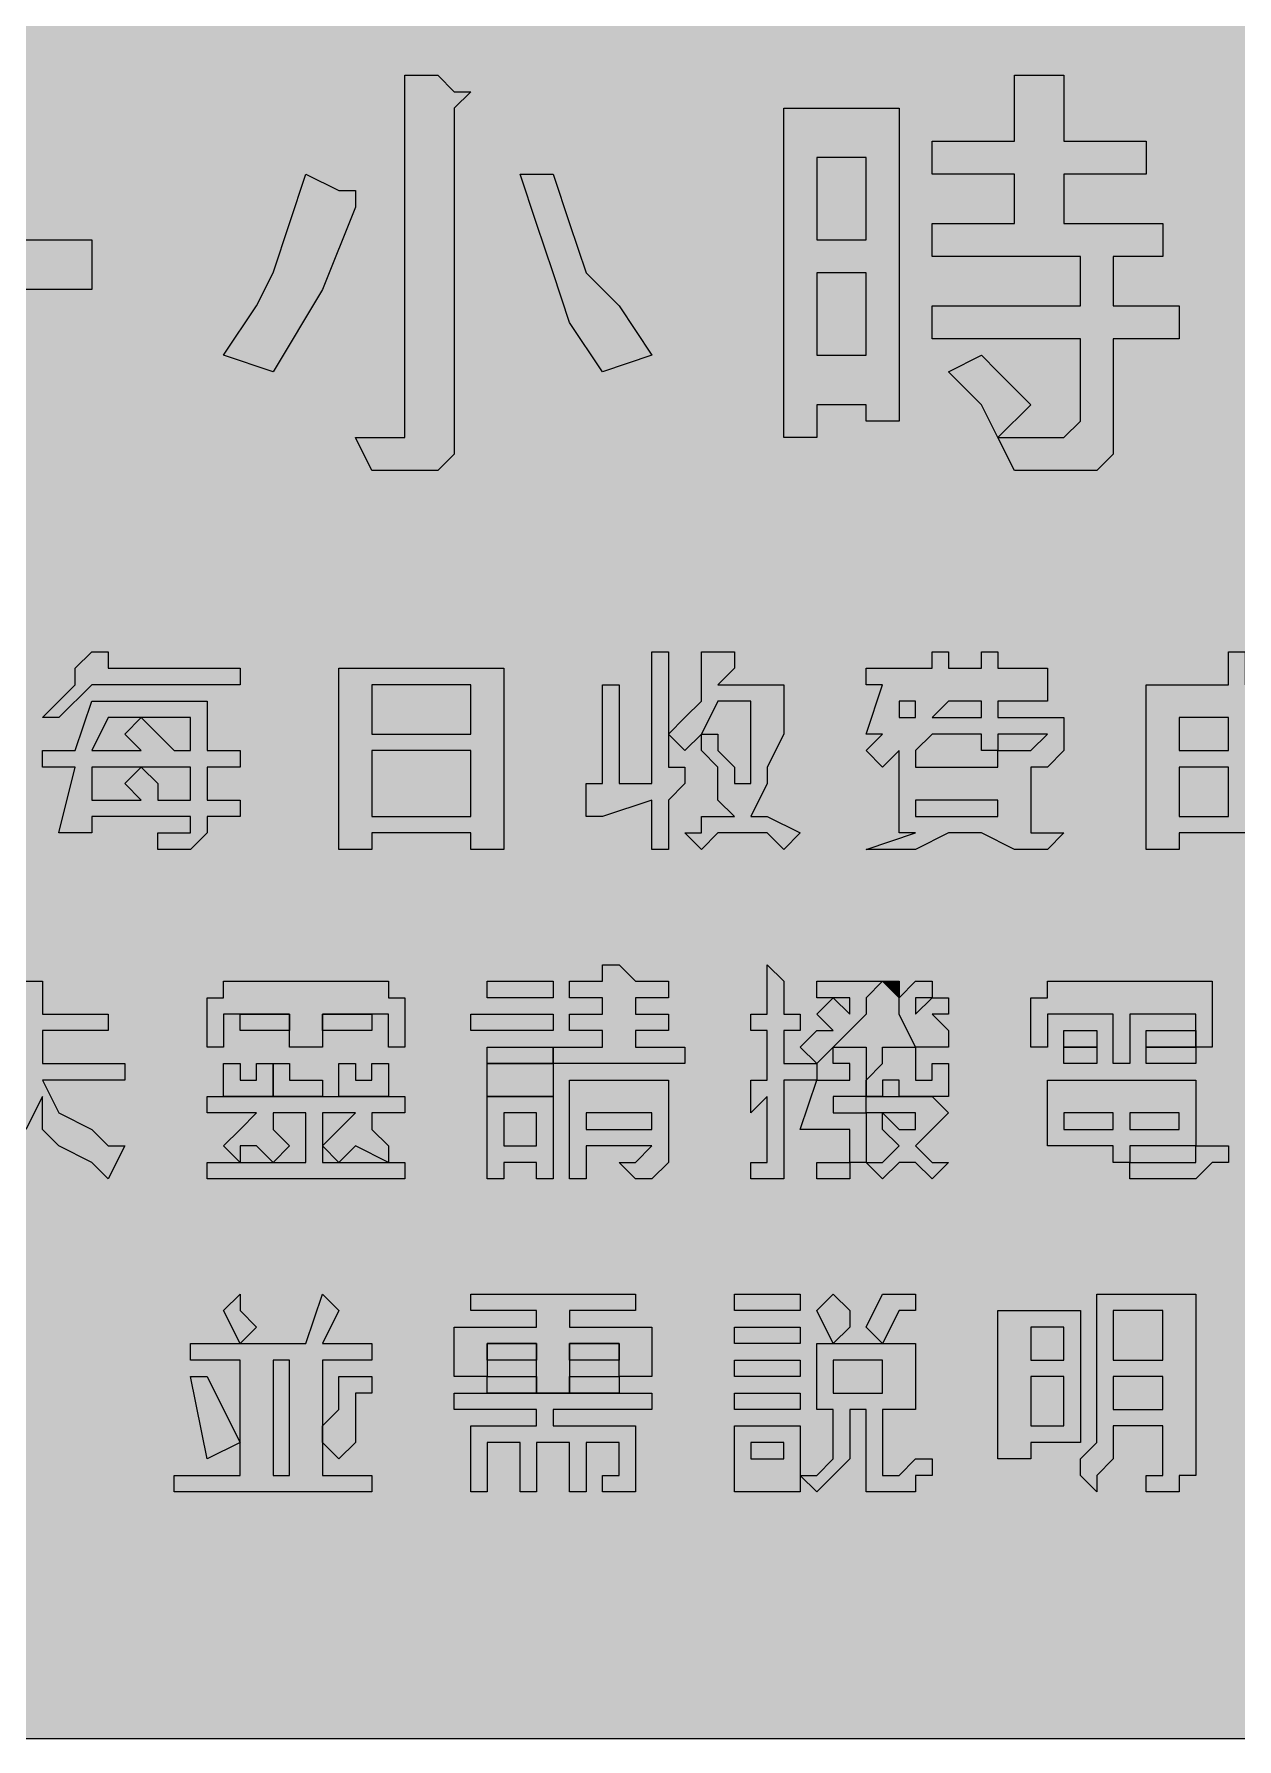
# Model space of a CAD drawing. Header units: metres. Extents: x 10 to 558, y 10 to 259.
# Drawn here: x 196.3 to 284, y 10.3 to 134.5 of the extents above; entities that cross this region are included whole.
import ezdxf

# ---------------------------------------------------------------- set-up
doc = ezdxf.new("R2010")
doc.units = ezdxf.units.M
doc.layers.add('FILL_FIREBRICK_C36B00', color=7, linetype='Continuous', true_color=0xc36b00)
doc.layers.add('FILL_WHITE_FFFFFF', color=7, linetype='Continuous', true_color=0xffffff)

msp = doc.modelspace()

# ---------------------------------------------------------------- hatches: boundary and pattern name
at = {"layer": 'FILL_FIREBRICK_C36B00', "true_color": 0xc36b00}
h = msp.add_hatch(color=7, dxfattribs=at)
h.dxf.hatch_style = 1
h.paths.add_polyline_path([(551.8, 258.67), (552.54, 258.51), (553.8, 257.97), (554.83, 257.2), (555.75, 256.32), (556.54, 255.82), (557.14, 255.23), (557.56, 254.59), (557.85, 253.92), (558.11, 252.61), (558.15, 251.52), (558.15, 17.52), (558.15, 15.12), (557.44, 14.24), (556.95, 13.47), (556.46, 12.93), (556.15, 12.77), (555.75, 12.72), (555.3, 11.93), (554.83, 11.33), (554.34, 10.91), (553.8, 10.62), (552.54, 10.36), (550.95, 10.32), (16.95, 10.32), (13.35, 10.32), (13.3, 10.72), (13.14, 11.03), (12.6, 11.52), (11.83, 12.01), (10.95, 12.72), (10.26, 13.64), (9.9, 14.67), (9.77, 15.93), (9.75, 17.52), (9.75, 251.52), (9.75, 253.92), (9.8, 254.32), (9.94, 254.63), (10.35, 255.12), (10.76, 255.61), (10.9, 255.92), (10.95, 256.32), (11.83, 256.51), (12.6, 256.92), (13.35, 257.52), (14.25, 257.71), (15.15, 258.12), (16.05, 258.53), (16.95, 258.72), (550.95, 258.72), (551.8, 258.67)])
at = {"layer": 'FILL_WHITE_FFFFFF', "true_color": 0xffffff}
h = msp.add_hatch(color=7, dxfattribs=at)
h.dxf.hatch_style = 1
h.paths.add_polyline_path([(226.95, 130.32), (228.15, 130.32), (226.95, 129.12), (226.95, 106.32), (226.95, 103.92), (225.75, 102.72), (224.55, 102.72), (223.35, 102.72), (220.95, 102.72), (219.75, 105.12), (222.15, 105.12), (223.35, 105.12), (223.35, 106.32), (223.35, 107.52), (223.35, 131.52), (225.75, 131.52), (226.95, 130.32)])
h = msp.add_hatch(color=7, dxfattribs=at)
h.dxf.hatch_style = 1
h.paths.add_polyline_path([(267.75, 124.32), (261.75, 124.32), (261.75, 126.72), (267.75, 126.72), (267.75, 131.52), (271.35, 131.52), (271.35, 130.32), (271.35, 126.72), (277.35, 126.72), (277.35, 124.32), (271.35, 124.32), (271.35, 120.72), (278.55, 120.72), (278.55, 118.32), (274.95, 118.32), (274.95, 114.72), (279.75, 114.72), (279.75, 112.32), (274.95, 112.32), (274.95, 105.12), (274.95, 103.92), (273.75, 102.72), (272.55, 102.72), (270.15, 102.72), (267.75, 102.72), (266.55, 105.12), (270.15, 105.12), (271.35, 105.12), (272.55, 106.32), (272.55, 112.32), (261.75, 112.32), (261.75, 114.72), (272.55, 114.72), (272.55, 118.32), (261.75, 118.32), (261.75, 120.72), (267.75, 120.72), (267.75, 124.32)])
h = msp.add_hatch(color=7, dxfattribs=at)
h.dxf.hatch_style = 1
h.paths.add_polyline_path([(256.95, 106.32), (256.95, 107.52), (253.35, 107.52), (253.35, 105.12), (250.95, 105.12), (250.95, 106.32), (250.95, 129.12), (259.35, 129.12), (259.35, 106.32), (256.95, 106.32)])
h.paths.add_polyline_path([(253.35, 125.52), (253.35, 119.52), (256.95, 119.52), (256.95, 125.52), (253.35, 125.52)], flags=16)
h.paths.add_polyline_path([(256.95, 117.12), (253.35, 117.12), (253.35, 111.12), (256.95, 111.12), (256.95, 117.12)], flags=16)
h = msp.add_hatch(color=7, dxfattribs=at)
h.dxf.hatch_style = 1
h.paths.add_polyline_path([(212.55, 114.72), (213.75, 117.12), (214.95, 120.72), (216.15, 124.32), (218.55, 123.12), (219.75, 123.12), (219.75, 121.92), (217.35, 115.92), (213.75, 109.92), (210.15, 111.12), (212.55, 114.72)])
h = msp.add_hatch(color=7, dxfattribs=at)
h.dxf.hatch_style = 1
h.paths.add_polyline_path([(235.35, 113.52), (234.15, 117.12), (232.95, 120.72), (231.75, 124.32), (234.15, 124.32), (235.35, 120.72), (236.55, 117.12), (238.95, 114.72), (241.35, 111.12), (237.75, 109.92), (235.35, 113.52)])
h = msp.add_hatch(color=7, dxfattribs=at)
h.dxf.hatch_style = 1
h.paths.add_polyline_path([(200.55, 119.52), (200.55, 115.92), (171.75, 115.92), (171.75, 119.52), (200.55, 119.52)])
h = msp.add_hatch(color=7, dxfattribs=at)
h.dxf.hatch_style = 1
h.paths.add_polyline_path([(266.55, 109.92), (268.95, 107.52), (266.55, 105.12), (265.35, 107.52), (262.95, 109.92), (265.35, 111.12), (266.55, 109.92)])
h = msp.add_hatch(color=7, dxfattribs=at)
h.dxf.hatch_style = 1
h.paths.add_polyline_path([(198.15, 85.92), (199.35, 87.12), (199.35, 88.32), (200.55, 89.52), (201.75, 89.52), (201.75, 88.32), (211.35, 88.32), (211.35, 87.12), (200.55, 87.12), (198.15, 84.72), (196.95, 84.72), (198.15, 85.92)])
h = msp.add_hatch(color=7, dxfattribs=at)
h.dxf.hatch_style = 1
h.paths.add_polyline_path([(241.35, 79.92), (241.35, 89.52), (242.55, 89.52), (242.55, 88.32), (242.55, 81.12), (243.75, 81.12), (243.75, 79.92), (242.55, 78.72), (242.55, 75.12), (241.35, 75.12), (241.35, 78.72), (237.75, 77.52), (236.55, 77.52), (236.55, 79.92), (237.75, 79.92), (237.75, 87.12), (238.95, 87.12), (238.95, 79.92), (241.35, 79.92)])
h = msp.add_hatch(color=7, dxfattribs=at)
h.dxf.hatch_style = 1
h.paths.add_polyline_path([(242.55, 83.52), (243.75, 84.72), (244.95, 85.92), (244.95, 87.12), (244.95, 89.52), (246.15, 89.52), (247.35, 89.52), (247.35, 88.32), (246.15, 87.12), (250.95, 87.12), (250.95, 85.92), (250.95, 83.52), (249.75, 81.12), (249.75, 79.92), (248.55, 77.52), (249.75, 77.52), (252.15, 76.32), (250.95, 75.12), (249.75, 76.32), (247.35, 76.32), (246.15, 76.32), (244.95, 75.12), (243.75, 76.32), (244.95, 76.32), (244.95, 77.52), (246.15, 77.52), (247.35, 77.52), (246.15, 78.72), (246.15, 81.12), (244.95, 82.32), (244.95, 83.52), (243.75, 82.32), (242.55, 83.52)])
h.paths.add_polyline_path([(246.15, 83.52), (246.15, 82.32), (247.35, 81.12), (247.35, 79.92), (248.55, 79.92), (248.55, 82.32), (248.55, 83.52), (248.55, 85.92), (246.15, 85.92), (244.95, 83.52), (246.15, 83.52)], flags=16)
h = msp.add_hatch(color=7, dxfattribs=at)
h.dxf.hatch_style = 1
h.paths.add_polyline_path([(265.35, 89.52), (266.55, 89.52), (266.55, 88.32), (270.15, 88.32), (270.15, 85.92), (266.55, 85.92), (266.55, 84.72), (271.35, 84.72), (271.35, 83.52), (271.35, 82.32), (270.15, 81.12), (268.95, 81.12), (268.95, 76.32), (271.35, 76.32), (270.15, 75.12), (267.75, 75.12), (265.35, 76.32), (262.95, 76.32), (260.55, 75.12), (258.15, 75.12), (256.95, 75.12), (260.55, 76.32), (259.35, 76.32), (259.35, 82.32), (258.15, 81.12), (256.95, 82.32), (258.15, 83.52), (256.95, 83.52), (258.15, 87.12), (256.95, 87.12), (256.95, 88.32), (261.75, 88.32), (261.75, 89.52), (262.95, 89.52), (262.95, 88.32), (265.35, 88.32), (265.35, 89.52)])
h.paths.add_polyline_path([(259.35, 84.72), (260.55, 84.72), (260.55, 85.92), (259.35, 85.92), (259.35, 84.72)], flags=16)
h.paths.add_polyline_path([(262.95, 85.92), (261.75, 84.72), (265.35, 84.72), (265.35, 85.92), (262.95, 85.92)], flags=16)
h.paths.add_polyline_path([(261.75, 83.52), (260.55, 82.32), (260.55, 81.12), (266.55, 81.12), (266.55, 82.32), (265.35, 82.32), (265.35, 83.52), (261.75, 83.52)], flags=16)
h.paths.add_polyline_path([(268.95, 82.32), (270.15, 83.52), (266.55, 83.52), (266.55, 82.32), (268.95, 82.32)], flags=16)
h.paths.add_polyline_path([(266.55, 78.72), (260.55, 78.72), (260.55, 77.52), (266.55, 77.52), (266.55, 78.72)], flags=16)
h = msp.add_hatch(color=7, dxfattribs=at)
h.dxf.hatch_style = 1
h.paths.add_polyline_path([(284.55, 87.12), (290.55, 87.12), (290.55, 75.12), (288.15, 75.12), (288.15, 76.32), (279.75, 76.32), (279.75, 75.12), (277.35, 75.12), (277.35, 87.12), (283.35, 87.12), (283.35, 89.52), (284.55, 89.52), (284.55, 88.32), (284.55, 87.12)])
h.paths.add_polyline_path([(283.35, 82.32), (283.35, 84.72), (279.75, 84.72), (279.75, 82.32), (283.35, 82.32)], flags=16)
h.paths.add_polyline_path([(284.55, 82.32), (288.15, 82.32), (288.15, 84.72), (284.55, 84.72), (284.55, 82.32)], flags=16)
h.paths.add_polyline_path([(279.75, 81.12), (279.75, 77.52), (283.35, 77.52), (283.35, 81.12), (279.75, 81.12)], flags=16)
h.paths.add_polyline_path([(288.15, 81.12), (284.55, 81.12), (284.55, 77.52), (288.15, 77.52), (288.15, 81.12)], flags=16)
h = msp.add_hatch(color=7, dxfattribs=at)
h.dxf.hatch_style = 1
h.paths.add_polyline_path([(230.55, 75.12), (228.15, 75.12), (228.15, 76.32), (220.95, 76.32), (220.95, 75.12), (218.55, 75.12), (218.55, 88.32), (230.55, 88.32), (230.55, 75.12)])
h.paths.add_polyline_path([(220.95, 82.32), (220.95, 77.52), (228.15, 77.52), (228.15, 82.32), (220.95, 82.32)], flags=16)
h.paths.add_polyline_path([(228.15, 87.12), (220.95, 87.12), (220.95, 83.52), (228.15, 83.52), (228.15, 87.12)], flags=16)
h = msp.add_hatch(color=7, dxfattribs=at)
h.dxf.hatch_style = 1
h.paths.add_polyline_path([(211.35, 82.32), (211.35, 81.12), (208.95, 81.12), (208.95, 78.72), (211.35, 78.72), (211.35, 77.52), (208.95, 77.52), (208.95, 76.32), (207.75, 75.12), (206.55, 75.12), (205.35, 75.12), (205.35, 76.32), (206.55, 76.32), (207.75, 76.32), (207.75, 77.52), (200.55, 77.52), (200.55, 76.32), (198.15, 76.32), (199.35, 81.12), (196.95, 81.12), (196.95, 82.32), (199.35, 82.32), (200.55, 85.92), (208.95, 85.92), (208.95, 82.32), (211.35, 82.32)])
h.paths.add_polyline_path([(207.75, 84.72), (204.15, 84.72), (205.35, 83.52), (206.55, 82.32), (207.75, 82.32), (207.75, 84.72)], flags=16)
h.paths.add_polyline_path([(201.75, 84.72), (200.55, 82.32), (204.15, 82.32), (202.95, 83.52), (204.15, 84.72), (201.75, 84.72)], flags=16)
h.paths.add_polyline_path([(207.75, 78.72), (207.75, 81.12), (204.15, 81.12), (205.35, 79.92), (205.35, 78.72), (207.75, 78.72)], flags=16)
h.paths.add_polyline_path([(200.55, 81.12), (200.55, 78.72), (204.15, 78.72), (202.95, 79.92), (204.15, 81.12), (200.55, 81.12)], flags=16)
h = msp.add_hatch(color=7, dxfattribs=at)
h.dxf.hatch_style = 1
h.paths.add_polyline_path([(235.35, 65.52), (237.75, 65.52), (237.75, 66.72), (238.95, 66.72), (240.15, 65.52), (242.55, 65.52), (242.55, 64.32), (240.15, 64.32), (240.15, 63.12), (242.55, 63.12), (242.55, 61.92), (240.15, 61.92), (240.15, 60.72), (243.75, 60.72), (243.75, 59.52), (234.15, 59.52), (234.15, 60.72), (237.75, 60.72), (237.75, 61.92), (235.35, 61.92), (235.35, 63.12), (237.75, 63.12), (237.75, 64.32), (235.35, 64.32), (235.35, 65.52)])
h = msp.add_hatch(color=7, dxfattribs=at)
h.dxf.hatch_style = 1
h.paths.add_polyline_path([(252.15, 63.12), (252.15, 61.92), (250.95, 61.92), (250.95, 59.52), (253.35, 59.52), (253.35, 58.32), (250.95, 58.32), (250.95, 53.52), (250.95, 52.32), (250.95, 51.12), (249.75, 51.12), (248.55, 51.12), (248.55, 52.32), (249.75, 52.32), (249.75, 53.52), (249.75, 57.12), (248.55, 55.92), (248.55, 57.12), (248.55, 58.32), (249.75, 58.32), (249.75, 61.92), (248.55, 61.92), (248.55, 63.12), (249.75, 63.12), (249.75, 66.72), (250.95, 65.52), (250.95, 63.12), (252.15, 63.12)])
h = msp.add_hatch(color=7, dxfattribs=at)
h.dxf.hatch_style = 1
h.paths.add_polyline_path([(189.75, 61.92), (190.95, 63.12), (192.15, 64.32), (192.15, 65.52), (193.35, 65.52), (194.55, 65.52), (194.55, 64.32), (193.35, 64.32), (193.35, 63.12), (195.75, 63.12), (195.75, 65.52), (196.95, 65.52), (196.95, 63.12), (201.75, 63.12), (201.75, 61.92), (196.95, 61.92), (196.95, 59.52), (202.95, 59.52), (202.95, 58.32), (196.95, 58.32), (198.15, 55.92), (200.55, 54.72), (201.75, 53.52), (202.95, 53.52), (201.75, 51.12), (200.55, 52.32), (198.15, 53.52), (196.95, 54.72), (196.95, 57.12), (195.75, 54.72), (194.55, 53.52), (192.15, 52.32), (189.75, 51.12), (188.55, 52.32), (190.95, 53.52), (193.35, 54.72), (194.55, 55.92), (195.75, 58.32), (189.75, 58.32), (189.75, 59.52), (190.95, 59.52), (189.75, 60.72), (189.75, 61.92)])
h.paths.add_polyline_path([(195.75, 59.52), (195.75, 61.92), (192.15, 61.92), (192.15, 60.72), (190.95, 59.52), (195.75, 59.52)], flags=16)
h = msp.add_hatch(color=7, dxfattribs=at)
h.dxf.hatch_style = 1
h.paths.add_polyline_path([(222.15, 65.52), (222.15, 64.32), (223.35, 64.32), (223.35, 60.72), (222.15, 60.72), (222.15, 63.12), (217.35, 63.12), (217.35, 60.72), (214.95, 60.72), (214.95, 63.12), (210.15, 63.12), (210.15, 60.72), (208.95, 60.72), (208.95, 64.32), (210.15, 64.32), (210.15, 65.52), (222.15, 65.52)])
h = msp.add_hatch(color=7, dxfattribs=at)
h.dxf.hatch_style = 1
h.paths.add_polyline_path([(234.15, 65.52), (234.15, 64.32), (229.35, 64.32), (229.35, 65.52), (234.15, 65.52)])
h = msp.add_hatch(color=7, dxfattribs=at)
h.dxf.hatch_style = 1
h.paths.add_polyline_path([(258.15, 65.52), (256.95, 64.32), (256.95, 63.12), (255.75, 61.92), (254.55, 60.72), (253.35, 59.52), (252.15, 60.72), (253.35, 61.92), (254.55, 61.92), (253.35, 63.12), (254.55, 64.32), (253.35, 64.32), (253.35, 65.52), (256.95, 65.52), (258.15, 65.52)])
h.paths.add_polyline_path([(255.75, 63.12), (255.75, 64.32), (254.55, 64.32), (255.75, 63.12)], flags=16)
h = msp.add_hatch(color=7, dxfattribs=at)
h.dxf.hatch_style = 1
h.paths.add_polyline_path([(259.35, 64.32), (258.15, 65.52), (259.35, 65.52), (259.35, 64.32)])
h = msp.add_hatch(color=7, dxfattribs=at)
h.dxf.hatch_style = 1
h.paths.add_polyline_path([(261.75, 63.12), (262.95, 61.92), (262.95, 60.72), (260.55, 60.72), (259.35, 63.12), (259.35, 64.32), (260.55, 65.52), (261.75, 65.52), (261.75, 64.32), (262.95, 64.32), (262.95, 63.12), (261.75, 63.12)])
h.paths.add_polyline_path([(260.55, 64.32), (260.55, 63.12), (261.75, 64.32), (260.55, 64.32)], flags=16)
h = msp.add_hatch(color=7, dxfattribs=at)
h.dxf.hatch_style = 1
h.paths.add_polyline_path([(282.15, 65.52), (282.15, 64.32), (282.15, 60.72), (280.95, 60.72), (280.95, 63.12), (276.15, 63.12), (276.15, 59.52), (274.95, 59.52), (274.95, 63.12), (270.15, 63.12), (270.15, 60.72), (268.95, 60.72), (268.95, 64.32), (270.15, 64.32), (270.15, 65.52), (282.15, 65.52)])
h = msp.add_hatch(color=7, dxfattribs=at)
h.dxf.hatch_style = 1
h.paths.add_polyline_path([(214.95, 63.12), (214.95, 61.92), (211.35, 61.92), (211.35, 63.12), (214.95, 63.12)])
h = msp.add_hatch(color=7, dxfattribs=at)
h.dxf.hatch_style = 1
h.paths.add_polyline_path([(220.95, 63.12), (220.95, 61.92), (217.35, 61.92), (217.35, 63.12), (220.95, 63.12)])
h = msp.add_hatch(color=7, dxfattribs=at)
h.dxf.hatch_style = 1
h.paths.add_polyline_path([(234.15, 63.12), (234.15, 61.92), (228.15, 61.92), (228.15, 63.12), (234.15, 63.12)])
h = msp.add_hatch(color=7, dxfattribs=at)
h.dxf.hatch_style = 1
h.paths.add_polyline_path([(273.75, 61.92), (273.75, 60.72), (271.35, 60.72), (271.35, 61.92), (273.75, 61.92)])
h = msp.add_hatch(color=7, dxfattribs=at)
h.dxf.hatch_style = 1
h.paths.add_polyline_path([(280.95, 61.92), (280.95, 60.72), (277.35, 60.72), (277.35, 61.92), (280.95, 61.92)])
h = msp.add_hatch(color=7, dxfattribs=at)
h.dxf.hatch_style = 1
h.paths.add_polyline_path([(234.15, 60.72), (234.15, 59.52), (229.35, 59.52), (229.35, 60.72), (234.15, 60.72)])
h = msp.add_hatch(color=7, dxfattribs=at)
h.dxf.hatch_style = 1
h.paths.add_polyline_path([(252.15, 54.72), (253.35, 58.32), (255.75, 58.32), (255.75, 59.52), (254.55, 59.52), (254.55, 60.72), (256.95, 60.72), (256.95, 57.12), (254.55, 57.12), (254.55, 55.92), (256.95, 55.92), (256.95, 53.52), (256.95, 52.32), (255.75, 52.32), (255.75, 53.52), (255.75, 54.72), (253.35, 54.72), (252.15, 54.72)])
h = msp.add_hatch(color=7, dxfattribs=at)
h.dxf.hatch_style = 1
h.paths.add_polyline_path([(256.95, 57.12), (256.95, 58.32), (258.15, 59.52), (258.15, 60.72), (259.35, 60.72), (260.55, 60.72), (260.55, 58.32), (261.75, 58.32), (261.75, 59.52), (262.95, 59.52), (262.95, 58.32), (262.95, 57.12), (261.75, 57.12), (260.55, 57.12), (259.35, 57.12), (259.35, 58.32), (258.15, 58.32), (258.15, 57.12), (256.95, 57.12)])
h = msp.add_hatch(color=7, dxfattribs=at)
h.dxf.hatch_style = 1
h.paths.add_polyline_path([(273.75, 60.72), (273.75, 59.52), (271.35, 59.52), (271.35, 60.72), (273.75, 60.72)])
h = msp.add_hatch(color=7, dxfattribs=at)
h.dxf.hatch_style = 1
h.paths.add_polyline_path([(280.95, 60.72), (280.95, 59.52), (277.35, 59.52), (277.35, 60.72), (280.95, 60.72)])
h = msp.add_hatch(color=7, dxfattribs=at)
h.dxf.hatch_style = 1
h.paths.add_polyline_path([(213.75, 57.12), (210.15, 57.12), (210.15, 59.52), (211.35, 59.52), (211.35, 58.32), (212.55, 58.32), (212.55, 59.52), (213.75, 59.52), (213.75, 57.12)])
h = msp.add_hatch(color=7, dxfattribs=at)
h.dxf.hatch_style = 1
h.paths.add_polyline_path([(213.75, 57.12), (213.75, 59.52), (214.95, 59.52), (214.95, 58.32), (217.35, 58.32), (217.35, 57.12), (213.75, 57.12)])
h = msp.add_hatch(color=7, dxfattribs=at)
h.dxf.hatch_style = 1
h.paths.add_polyline_path([(222.15, 57.12), (218.55, 57.12), (218.55, 59.52), (219.75, 59.52), (219.75, 58.32), (220.95, 58.32), (220.95, 59.52), (222.15, 59.52), (222.15, 57.12)])
h = msp.add_hatch(color=7, dxfattribs=at)
h.dxf.hatch_style = 1
h.paths.add_polyline_path([(234.15, 59.52), (234.15, 57.12), (229.35, 57.12), (229.35, 59.52), (234.15, 59.52)])
h = msp.add_hatch(color=7, dxfattribs=at)
h.dxf.hatch_style = 1
h.paths.add_polyline_path([(242.55, 58.32), (242.55, 53.52), (242.55, 52.32), (241.35, 51.12), (240.15, 51.12), (238.95, 52.32), (240.15, 52.32), (241.35, 53.52), (236.55, 53.52), (236.55, 51.12), (235.35, 51.12), (235.35, 58.32), (242.55, 58.32)])
h.paths.add_polyline_path([(241.35, 55.92), (236.55, 55.92), (236.55, 54.72), (241.35, 54.72), (241.35, 55.92)], flags=16)
h = msp.add_hatch(color=7, dxfattribs=at)
h.dxf.hatch_style = 1
h.paths.add_polyline_path([(270.15, 58.32), (280.95, 58.32), (280.95, 53.52), (276.15, 53.52), (276.15, 52.32), (274.95, 52.32), (274.95, 53.52), (270.15, 53.52), (270.15, 58.32)])
h.paths.add_polyline_path([(276.15, 55.92), (276.15, 54.72), (279.75, 54.72), (279.75, 55.92), (276.15, 55.92)], flags=16)
h.paths.add_polyline_path([(274.95, 55.92), (271.35, 55.92), (271.35, 54.72), (274.95, 54.72), (274.95, 55.92)], flags=16)
h = msp.add_hatch(color=7, dxfattribs=at)
h.dxf.hatch_style = 1
h.paths.add_polyline_path([(211.35, 52.32), (210.15, 53.52), (211.35, 54.72), (212.55, 55.92), (208.95, 55.92), (208.95, 57.12), (223.35, 57.12), (223.35, 55.92), (220.95, 55.92), (220.95, 54.72), (222.15, 53.52), (222.15, 52.32), (223.35, 52.32), (223.35, 51.12), (208.95, 51.12), (208.95, 52.32), (211.35, 52.32)])
h.paths.add_polyline_path([(213.75, 52.32), (212.55, 53.52), (211.35, 53.52), (211.35, 52.32), (213.75, 52.32)], flags=16)
h.paths.add_polyline_path([(216.15, 52.32), (216.15, 55.92), (213.75, 55.92), (213.75, 54.72), (214.95, 53.52), (213.75, 52.32), (216.15, 52.32)], flags=16)
h.paths.add_polyline_path([(219.75, 53.52), (218.55, 52.32), (222.15, 52.32), (219.75, 53.52)], flags=16)
h.paths.add_polyline_path([(217.35, 53.52), (217.35, 52.32), (218.55, 52.32), (217.35, 53.52)], flags=16)
h.paths.add_polyline_path([(218.55, 54.72), (219.75, 55.92), (217.35, 55.92), (217.35, 53.52), (218.55, 54.72)], flags=16)
h = msp.add_hatch(color=7, dxfattribs=at)
h.dxf.hatch_style = 1
h.paths.add_polyline_path([(234.15, 57.12), (234.15, 51.12), (232.95, 51.12), (232.95, 52.32), (230.55, 52.32), (230.55, 51.12), (229.35, 51.12), (229.35, 57.12), (234.15, 57.12)])
h.paths.add_polyline_path([(232.95, 55.92), (230.55, 55.92), (230.55, 53.52), (232.95, 53.52), (232.95, 55.92)], flags=16)
h = msp.add_hatch(color=7, dxfattribs=at)
h.dxf.hatch_style = 1
h.paths.add_polyline_path([(256.95, 57.12), (261.75, 57.12), (262.95, 55.92), (260.55, 53.52), (261.75, 52.32), (262.95, 52.32), (261.75, 51.12), (260.55, 52.32), (259.35, 52.32), (258.15, 51.12), (256.95, 52.32), (258.15, 52.32), (259.35, 53.52), (258.15, 54.72), (258.15, 55.92), (256.95, 55.92), (256.95, 57.12)])
h.paths.add_polyline_path([(259.35, 54.72), (260.55, 54.72), (260.55, 55.92), (258.15, 55.92), (259.35, 54.72)], flags=16)
h = msp.add_hatch(color=7, dxfattribs=at)
h.dxf.hatch_style = 1
h.paths.add_polyline_path([(276.15, 51.12), (276.15, 52.32), (277.35, 52.32), (280.95, 52.32), (280.95, 53.52), (282.15, 53.52), (283.35, 53.52), (283.35, 52.32), (282.15, 52.32), (280.95, 51.12), (276.15, 51.12)])
h = msp.add_hatch(color=7, dxfattribs=at)
h.dxf.hatch_style = 1
h.paths.add_polyline_path([(253.35, 52.32), (254.55, 52.32), (255.75, 52.32), (255.75, 51.12), (253.35, 51.12), (253.35, 52.32)])
h = msp.add_hatch(color=7, dxfattribs=at)
h.dxf.hatch_style = 1
h.paths.add_polyline_path([(217.35, 39.12), (220.95, 39.12), (220.95, 37.92), (217.35, 37.92), (217.35, 29.52), (220.95, 29.52), (220.95, 28.32), (206.55, 28.32), (206.55, 29.52), (211.35, 29.52), (211.35, 37.92), (207.75, 37.92), (207.75, 39.12), (211.35, 39.12), (216.15, 39.12), (217.35, 42.72), (218.55, 41.52), (217.35, 39.12)])
h.paths.add_polyline_path([(214.95, 37.92), (213.75, 37.92), (213.75, 29.52), (214.95, 29.52), (214.95, 37.92)], flags=16)
h = msp.add_hatch(color=7, dxfattribs=at)
h.dxf.hatch_style = 1
h.paths.add_polyline_path([(212.55, 40.32), (211.35, 39.12), (210.15, 41.52), (211.35, 42.72), (211.35, 41.52), (212.55, 40.32)])
h = msp.add_hatch(color=7, dxfattribs=at)
h.dxf.hatch_style = 1
h.paths.add_polyline_path([(241.35, 40.32), (241.35, 36.72), (238.95, 36.72), (238.95, 39.12), (235.35, 39.12), (235.35, 35.52), (232.95, 35.52), (232.95, 39.12), (229.35, 39.12), (229.35, 36.72), (226.95, 36.72), (226.95, 40.32), (232.95, 40.32), (232.95, 41.52), (228.15, 41.52), (228.15, 42.72), (240.15, 42.72), (240.15, 41.52), (235.35, 41.52), (235.35, 40.32), (241.35, 40.32)])
h = msp.add_hatch(color=7, dxfattribs=at)
h.dxf.hatch_style = 1
h.paths.add_polyline_path([(252.15, 42.72), (252.15, 41.52), (247.35, 41.52), (247.35, 42.72), (252.15, 42.72)])
h = msp.add_hatch(color=7, dxfattribs=at)
h.dxf.hatch_style = 1
h.paths.add_polyline_path([(253.35, 41.52), (254.55, 42.72), (255.75, 41.52), (255.75, 40.32), (254.55, 39.12), (253.35, 41.52)])
h = msp.add_hatch(color=7, dxfattribs=at)
h.dxf.hatch_style = 1
h.paths.add_polyline_path([(258.15, 42.72), (259.35, 42.72), (260.55, 42.72), (260.55, 41.52), (259.35, 41.52), (258.15, 39.12), (256.95, 40.32), (258.15, 42.72)])
h = msp.add_hatch(color=7, dxfattribs=at)
h.dxf.hatch_style = 1
h.paths.add_polyline_path([(280.95, 29.52), (279.75, 29.52), (279.75, 28.32), (278.55, 28.32), (277.35, 28.32), (277.35, 29.52), (278.55, 29.52), (278.55, 30.72), (278.55, 33.12), (274.95, 33.12), (274.95, 31.92), (274.95, 30.72), (273.75, 29.52), (273.75, 28.32), (272.55, 29.52), (272.55, 30.72), (273.75, 31.92), (273.75, 33.12), (273.75, 34.32), (273.75, 42.72), (280.95, 42.72), (280.95, 30.72), (280.95, 29.52)])
h.paths.add_polyline_path([(274.95, 41.52), (274.95, 37.92), (278.55, 37.92), (278.55, 41.52), (274.95, 41.52)], flags=16)
h.paths.add_polyline_path([(278.55, 36.72), (274.95, 36.72), (274.95, 34.32), (278.55, 34.32), (278.55, 36.72)], flags=16)
h = msp.add_hatch(color=7, dxfattribs=at)
h.dxf.hatch_style = 1
h.paths.add_polyline_path([(271.35, 31.92), (268.95, 31.92), (268.95, 30.72), (266.55, 30.72), (266.55, 41.52), (272.55, 41.52), (272.55, 31.92), (271.35, 31.92)])
h.paths.add_polyline_path([(268.95, 40.32), (268.95, 37.92), (271.35, 37.92), (271.35, 40.32), (268.95, 40.32)], flags=16)
h.paths.add_polyline_path([(271.35, 36.72), (268.95, 36.72), (268.95, 33.12), (271.35, 33.12), (271.35, 36.72)], flags=16)
h = msp.add_hatch(color=7, dxfattribs=at)
h.dxf.hatch_style = 1
h.paths.add_polyline_path([(252.15, 40.32), (252.15, 39.12), (247.35, 39.12), (247.35, 40.32), (252.15, 40.32)])
h = msp.add_hatch(color=7, dxfattribs=at)
h.dxf.hatch_style = 1
h.paths.add_polyline_path([(232.95, 39.12), (232.95, 37.92), (229.35, 37.92), (229.35, 39.12), (232.95, 39.12)])
h = msp.add_hatch(color=7, dxfattribs=at)
h.dxf.hatch_style = 1
h.paths.add_polyline_path([(238.95, 39.12), (238.95, 37.92), (235.35, 37.92), (235.35, 39.12), (238.95, 39.12)])
h = msp.add_hatch(color=7, dxfattribs=at)
h.dxf.hatch_style = 1
h.paths.add_polyline_path([(260.55, 39.12), (260.55, 34.32), (258.15, 34.32), (258.15, 30.72), (258.15, 29.52), (259.35, 29.52), (260.55, 30.72), (261.75, 30.72), (261.75, 29.52), (260.55, 29.52), (260.55, 28.32), (259.35, 28.32), (258.15, 28.32), (256.95, 28.32), (256.95, 29.52), (256.95, 30.72), (256.95, 34.32), (255.75, 34.32), (255.75, 31.92), (255.75, 30.72), (254.55, 29.52), (253.35, 28.32), (252.15, 29.52), (253.35, 29.52), (254.55, 30.72), (254.55, 31.92), (254.55, 34.32), (253.35, 34.32), (253.35, 39.12), (260.55, 39.12)])
h.paths.add_polyline_path([(258.15, 37.92), (254.55, 37.92), (254.55, 35.52), (258.15, 35.52), (258.15, 37.92)], flags=16)
h = msp.add_hatch(color=7, dxfattribs=at)
h.dxf.hatch_style = 1
h.paths.add_polyline_path([(252.15, 37.92), (252.15, 36.72), (247.35, 36.72), (247.35, 37.92), (252.15, 37.92)])
h = msp.add_hatch(color=7, dxfattribs=at)
h.dxf.hatch_style = 1
h.paths.add_polyline_path([(210.15, 34.32), (211.35, 31.92), (208.95, 30.72), (207.75, 36.72), (208.95, 36.72), (210.15, 34.32)])
h = msp.add_hatch(color=7, dxfattribs=at)
h.dxf.hatch_style = 1
h.paths.add_polyline_path([(217.35, 33.12), (218.55, 34.32), (218.55, 35.52), (218.55, 36.72), (219.75, 36.72), (220.95, 36.72), (220.95, 35.52), (219.75, 35.52), (219.75, 34.32), (219.75, 33.12), (219.75, 31.92), (218.55, 30.72), (217.35, 31.92), (217.35, 33.12)])
h = msp.add_hatch(color=7, dxfattribs=at)
h.dxf.hatch_style = 1
h.paths.add_polyline_path([(232.95, 36.72), (232.95, 35.52), (229.35, 35.52), (229.35, 36.72), (232.95, 36.72)])
h = msp.add_hatch(color=7, dxfattribs=at)
h.dxf.hatch_style = 1
h.paths.add_polyline_path([(238.95, 36.72), (238.95, 35.52), (235.35, 35.52), (235.35, 36.72), (238.95, 36.72)])
h = msp.add_hatch(color=7, dxfattribs=at)
h.dxf.hatch_style = 1
h.paths.add_polyline_path([(241.35, 34.32), (234.15, 34.32), (234.15, 33.12), (240.15, 33.12), (240.15, 29.52), (240.15, 28.32), (238.95, 28.32), (237.75, 28.32), (237.75, 29.52), (238.95, 29.52), (238.95, 30.72), (238.95, 31.92), (236.55, 31.92), (236.55, 28.32), (235.35, 28.32), (235.35, 31.92), (232.95, 31.92), (232.95, 28.32), (231.75, 28.32), (231.75, 31.92), (229.35, 31.92), (229.35, 28.32), (228.15, 28.32), (228.15, 33.12), (232.95, 33.12), (232.95, 34.32), (226.95, 34.32), (226.95, 35.52), (241.35, 35.52), (241.35, 34.32)])
h = msp.add_hatch(color=7, dxfattribs=at)
h.dxf.hatch_style = 1
h.paths.add_polyline_path([(252.15, 35.52), (252.15, 34.32), (247.35, 34.32), (247.35, 35.52), (252.15, 35.52)])
h = msp.add_hatch(color=7, dxfattribs=at)
h.dxf.hatch_style = 1
h.paths.add_polyline_path([(252.15, 33.12), (252.15, 28.32), (250.95, 28.32), (248.55, 28.32), (247.35, 28.32), (247.35, 33.12), (252.15, 33.12)])
h.paths.add_polyline_path([(250.95, 31.92), (248.55, 31.92), (248.55, 30.72), (250.95, 30.72), (250.95, 31.92)], flags=16)

# ---------------------------------------------------------------- linework, layer by layer
at = {"layer": 'FILL_FIREBRICK_C36B00', "lineweight": 0, "true_color": 0xc36b00}
msp.add_lwpolyline([(550.95, 10.32), (16.95, 10.32)], dxfattribs=at)
at = {"layer": 'FILL_WHITE_FFFFFF', "lineweight": 0, "true_color": 0xffffff}
for points in [[(226.95, 130.32), (228.15, 130.32), (226.95, 129.12), (226.95, 106.32), (226.95, 103.92), (225.75, 102.72), (224.55, 102.72), (223.35, 102.72), (220.95, 102.72), (219.75, 105.12), (222.15, 105.12), (223.35, 105.12), (223.35, 106.32), (223.35, 107.52), (223.35, 131.52), (225.75, 131.52)], [(267.75, 124.32), (261.75, 124.32), (261.75, 126.72), (267.75, 126.72), (267.75, 131.52), (271.35, 131.52), (271.35, 130.32), (271.35, 126.72), (277.35, 126.72), (277.35, 124.32), (271.35, 124.32), (271.35, 120.72), (278.55, 120.72), (278.55, 118.32), (274.95, 118.32), (274.95, 114.72), (279.75, 114.72), (279.75, 112.32), (274.95, 112.32), (274.95, 105.12), (274.95, 103.92), (273.75, 102.72), (272.55, 102.72), (270.15, 102.72), (267.75, 102.72), (266.55, 105.12), (270.15, 105.12), (271.35, 105.12), (272.55, 106.32), (272.55, 112.32), (261.75, 112.32), (261.75, 114.72), (272.55, 114.72), (272.55, 118.32), (261.75, 118.32), (261.75, 120.72), (267.75, 120.72)], [(256.95, 106.32), (256.95, 107.52), (253.35, 107.52), (253.35, 105.12), (250.95, 105.12), (250.95, 106.32), (250.95, 129.12), (259.35, 129.12), (259.35, 106.32)], [(253.35, 125.52), (253.35, 119.52), (256.95, 119.52), (256.95, 125.52)], [(212.55, 114.72), (213.75, 117.12), (214.95, 120.72), (216.15, 124.32), (218.55, 123.12), (219.75, 123.12), (219.75, 121.92), (217.35, 115.92), (213.75, 109.92), (210.15, 111.12)], [(235.35, 113.52), (234.15, 117.12), (232.95, 120.72), (231.75, 124.32), (234.15, 124.32), (235.35, 120.72), (236.55, 117.12), (238.95, 114.72), (241.35, 111.12), (237.75, 109.92)], [(200.55, 119.52), (200.55, 115.92), (171.75, 115.92), (171.75, 119.52)], [(256.95, 117.12), (253.35, 117.12), (253.35, 111.12), (256.95, 111.12)], [(266.55, 109.92), (268.95, 107.52), (266.55, 105.12), (265.35, 107.52), (262.95, 109.92), (265.35, 111.12)], [(198.15, 85.92), (199.35, 87.12), (199.35, 88.32), (200.55, 89.52), (201.75, 89.52), (201.75, 88.32), (211.35, 88.32), (211.35, 87.12), (200.55, 87.12), (198.15, 84.72), (196.95, 84.72)], [(241.35, 79.92), (241.35, 89.52), (242.55, 89.52), (242.55, 88.32), (242.55, 81.12), (243.75, 81.12), (243.75, 79.92), (242.55, 78.72), (242.55, 75.12), (241.35, 75.12), (241.35, 78.72), (237.75, 77.52), (236.55, 77.52), (236.55, 79.92), (237.75, 79.92), (237.75, 87.12), (238.95, 87.12), (238.95, 79.92)], [(242.55, 83.52), (243.75, 84.72), (244.95, 85.92), (244.95, 87.12), (244.95, 89.52), (246.15, 89.52), (247.35, 89.52), (247.35, 88.32), (246.15, 87.12), (250.95, 87.12), (250.95, 85.92), (250.95, 83.52), (249.75, 81.12), (249.75, 79.92), (248.55, 77.52), (249.75, 77.52), (252.15, 76.32), (250.95, 75.12), (249.75, 76.32), (247.35, 76.32), (246.15, 76.32), (244.95, 75.12), (243.75, 76.32), (244.95, 76.32), (244.95, 77.52), (246.15, 77.52), (247.35, 77.52), (246.15, 78.72), (246.15, 81.12), (244.95, 82.32), (244.95, 83.52), (243.75, 82.32)], [(265.35, 89.52), (266.55, 89.52), (266.55, 88.32), (270.15, 88.32), (270.15, 85.92), (266.55, 85.92), (266.55, 84.72), (271.35, 84.72), (271.35, 83.52), (271.35, 82.32), (270.15, 81.12), (268.95, 81.12), (268.95, 76.32), (271.35, 76.32), (270.15, 75.12), (267.75, 75.12), (265.35, 76.32), (262.95, 76.32), (260.55, 75.12), (258.15, 75.12), (256.95, 75.12), (260.55, 76.32), (259.35, 76.32), (259.35, 82.32), (258.15, 81.12), (256.95, 82.32), (258.15, 83.52), (256.95, 83.52), (258.15, 87.12), (256.95, 87.12), (256.95, 88.32), (261.75, 88.32), (261.75, 89.52), (262.95, 89.52), (262.95, 88.32), (265.35, 88.32)], [(284.55, 87.12), (290.55, 87.12), (290.55, 75.12), (288.15, 75.12), (288.15, 76.32), (279.75, 76.32), (279.75, 75.12), (277.35, 75.12), (277.35, 87.12), (283.35, 87.12), (283.35, 89.52), (284.55, 89.52), (284.55, 88.32)], [(230.55, 75.12), (228.15, 75.12), (228.15, 76.32), (220.95, 76.32), (220.95, 75.12), (218.55, 75.12), (218.55, 88.32), (230.55, 88.32)], [(228.15, 87.12), (220.95, 87.12), (220.95, 83.52), (228.15, 83.52)], [(211.35, 82.32), (211.35, 81.12), (208.95, 81.12), (208.95, 78.72), (211.35, 78.72), (211.35, 77.52), (208.95, 77.52), (208.95, 76.32), (207.75, 75.12), (206.55, 75.12), (205.35, 75.12), (205.35, 76.32), (206.55, 76.32), (207.75, 76.32), (207.75, 77.52), (200.55, 77.52), (200.55, 76.32), (198.15, 76.32), (199.35, 81.12), (196.95, 81.12), (196.95, 82.32), (199.35, 82.32), (200.55, 85.92), (208.95, 85.92), (208.95, 82.32)], [(246.15, 83.52), (246.15, 82.32), (247.35, 81.12), (247.35, 79.92), (248.55, 79.92), (248.55, 82.32), (248.55, 83.52), (248.55, 85.92), (246.15, 85.92), (244.95, 83.52)], [(259.35, 84.72), (260.55, 84.72), (260.55, 85.92), (259.35, 85.92)], [(262.95, 85.92), (261.75, 84.72), (265.35, 84.72), (265.35, 85.92)], [(201.75, 84.72), (200.55, 82.32), (204.15, 82.32), (202.95, 83.52), (204.15, 84.72)], [(207.75, 84.72), (204.15, 84.72), (205.35, 83.52), (206.55, 82.32), (207.75, 82.32)], [(283.35, 82.32), (283.35, 84.72), (279.75, 84.72), (279.75, 82.32)], [(261.75, 83.52), (260.55, 82.32), (260.55, 81.12), (266.55, 81.12), (266.55, 82.32), (265.35, 82.32), (265.35, 83.52)], [(268.95, 82.32), (270.15, 83.52), (266.55, 83.52), (266.55, 82.32)], [(220.95, 82.32), (220.95, 77.52), (228.15, 77.52), (228.15, 82.32)], [(200.55, 81.12), (200.55, 78.72), (204.15, 78.72), (202.95, 79.92), (204.15, 81.12)], [(207.75, 78.72), (207.75, 81.12), (204.15, 81.12), (205.35, 79.92), (205.35, 78.72)], [(279.75, 81.12), (279.75, 77.52), (283.35, 77.52), (283.35, 81.12)], [(266.55, 78.72), (260.55, 78.72), (260.55, 77.52), (266.55, 77.52)], [(235.35, 65.52), (237.75, 65.52), (237.75, 66.72), (238.95, 66.72), (240.15, 65.52), (242.55, 65.52), (242.55, 64.32), (240.15, 64.32), (240.15, 63.12), (242.55, 63.12), (242.55, 61.92), (240.15, 61.92), (240.15, 60.72), (243.75, 60.72), (243.75, 59.52), (234.15, 59.52), (234.15, 60.72), (237.75, 60.72), (237.75, 61.92), (235.35, 61.92), (235.35, 63.12), (237.75, 63.12), (237.75, 64.32), (235.35, 64.32)], [(252.15, 63.12), (252.15, 61.92), (250.95, 61.92), (250.95, 59.52), (253.35, 59.52), (253.35, 58.32), (250.95, 58.32), (250.95, 53.52), (250.95, 52.32), (250.95, 51.12), (249.75, 51.12), (248.55, 51.12), (248.55, 52.32), (249.75, 52.32), (249.75, 53.52), (249.75, 57.12), (248.55, 55.92), (248.55, 57.12), (248.55, 58.32), (249.75, 58.32), (249.75, 61.92), (248.55, 61.92), (248.55, 63.12), (249.75, 63.12), (249.75, 66.72), (250.95, 65.52), (250.95, 63.12)], [(222.15, 65.52), (222.15, 64.32), (223.35, 64.32), (223.35, 60.72), (222.15, 60.72), (222.15, 63.12), (217.35, 63.12), (217.35, 60.72), (214.95, 60.72), (214.95, 63.12), (210.15, 63.12), (210.15, 60.72), (208.95, 60.72), (208.95, 64.32), (210.15, 64.32), (210.15, 65.52)], [(234.15, 65.52), (234.15, 64.32), (229.35, 64.32), (229.35, 65.52)], [(258.15, 65.52), (256.95, 64.32), (256.95, 63.12), (255.75, 61.92), (254.55, 60.72), (253.35, 59.52), (252.15, 60.72), (253.35, 61.92), (254.55, 61.92), (253.35, 63.12), (254.55, 64.32), (253.35, 64.32), (253.35, 65.52), (256.95, 65.52)], [(259.35, 64.32), (258.15, 65.52), (259.35, 65.52)], [(261.75, 63.12), (262.95, 61.92), (262.95, 60.72), (260.55, 60.72), (259.35, 63.12), (259.35, 64.32), (260.55, 65.52), (261.75, 65.52), (261.75, 64.32), (262.95, 64.32), (262.95, 63.12)], [(282.15, 65.52), (282.15, 64.32), (282.15, 60.72), (280.95, 60.72), (280.95, 63.12), (276.15, 63.12), (276.15, 59.52), (274.95, 59.52), (274.95, 63.12), (270.15, 63.12), (270.15, 60.72), (268.95, 60.72), (268.95, 64.32), (270.15, 64.32), (270.15, 65.52)], [(255.75, 63.12), (255.75, 64.32), (254.55, 64.32)], [(260.55, 64.32), (260.55, 63.12), (261.75, 64.32)], [(214.95, 63.12), (214.95, 61.92), (211.35, 61.92), (211.35, 63.12)], [(220.95, 63.12), (220.95, 61.92), (217.35, 61.92), (217.35, 63.12)], [(234.15, 63.12), (234.15, 61.92), (228.15, 61.92), (228.15, 63.12)], [(273.75, 61.92), (273.75, 60.72), (271.35, 60.72), (271.35, 61.92)], [(280.95, 61.92), (280.95, 60.72), (277.35, 60.72), (277.35, 61.92)], [(234.15, 60.72), (234.15, 59.52), (229.35, 59.52), (229.35, 60.72)], [(252.15, 54.72), (253.35, 58.32), (255.75, 58.32), (255.75, 59.52), (254.55, 59.52), (254.55, 60.72), (256.95, 60.72), (256.95, 57.12), (254.55, 57.12), (254.55, 55.92), (256.95, 55.92), (256.95, 53.52), (256.95, 52.32), (255.75, 52.32), (255.75, 53.52), (255.75, 54.72), (253.35, 54.72)], [(256.95, 57.12), (256.95, 58.32), (258.15, 59.52), (258.15, 60.72), (259.35, 60.72), (260.55, 60.72), (260.55, 58.32), (261.75, 58.32), (261.75, 59.52), (262.95, 59.52), (262.95, 58.32), (262.95, 57.12), (261.75, 57.12), (260.55, 57.12), (259.35, 57.12), (259.35, 58.32), (258.15, 58.32), (258.15, 57.12)], [(273.75, 60.72), (273.75, 59.52), (271.35, 59.52), (271.35, 60.72)], [(280.95, 60.72), (280.95, 59.52), (277.35, 59.52), (277.35, 60.72)], [(213.75, 57.12), (210.15, 57.12), (210.15, 59.52), (211.35, 59.52), (211.35, 58.32), (212.55, 58.32), (212.55, 59.52), (213.75, 59.52)], [(213.75, 57.12), (213.75, 59.52), (214.95, 59.52), (214.95, 58.32), (217.35, 58.32), (217.35, 57.12)], [(222.15, 57.12), (218.55, 57.12), (218.55, 59.52), (219.75, 59.52), (219.75, 58.32), (220.95, 58.32), (220.95, 59.52), (222.15, 59.52)], [(234.15, 59.52), (234.15, 57.12), (229.35, 57.12), (229.35, 59.52)], [(242.55, 58.32), (242.55, 53.52), (242.55, 52.32), (241.35, 51.12), (240.15, 51.12), (238.95, 52.32), (240.15, 52.32), (241.35, 53.52), (236.55, 53.52), (236.55, 51.12), (235.35, 51.12), (235.35, 58.32)], [(270.15, 58.32), (280.95, 58.32), (280.95, 53.52), (276.15, 53.52), (276.15, 52.32), (274.95, 52.32), (274.95, 53.52), (270.15, 53.52)], [(211.35, 52.32), (210.15, 53.52), (211.35, 54.72), (212.55, 55.92), (208.95, 55.92), (208.95, 57.12), (223.35, 57.12), (223.35, 55.92), (220.95, 55.92), (220.95, 54.72), (222.15, 53.52), (222.15, 52.32), (223.35, 52.32), (223.35, 51.12), (208.95, 51.12), (208.95, 52.32)], [(216.15, 52.32), (216.15, 55.92), (213.75, 55.92), (213.75, 54.72), (214.95, 53.52), (213.75, 52.32)], [(218.55, 54.72), (219.75, 55.92), (217.35, 55.92), (217.35, 53.52)], [(234.15, 57.12), (234.15, 51.12), (232.95, 51.12), (232.95, 52.32), (230.55, 52.32), (230.55, 51.12), (229.35, 51.12), (229.35, 57.12)], [(232.95, 55.92), (230.55, 55.92), (230.55, 53.52), (232.95, 53.52)], [(241.35, 55.92), (236.55, 55.92), (236.55, 54.72), (241.35, 54.72)], [(256.95, 57.12), (261.75, 57.12), (262.95, 55.92), (260.55, 53.52), (261.75, 52.32), (262.95, 52.32), (261.75, 51.12), (260.55, 52.32), (259.35, 52.32), (258.15, 51.12), (256.95, 52.32), (258.15, 52.32), (259.35, 53.52), (258.15, 54.72), (258.15, 55.92), (256.95, 55.92)], [(259.35, 54.72), (260.55, 54.72), (260.55, 55.92), (258.15, 55.92)], [(274.95, 55.92), (271.35, 55.92), (271.35, 54.72), (274.95, 54.72)], [(276.15, 55.92), (276.15, 54.72), (279.75, 54.72), (279.75, 55.92)], [(213.75, 52.32), (212.55, 53.52), (211.35, 53.52), (211.35, 52.32)], [(217.35, 53.52), (217.35, 52.32), (218.55, 52.32)], [(219.75, 53.52), (218.55, 52.32), (222.15, 52.32)], [(276.15, 51.12), (276.15, 52.32), (277.35, 52.32), (280.95, 52.32), (280.95, 53.52), (282.15, 53.52), (283.35, 53.52), (283.35, 52.32), (282.15, 52.32), (280.95, 51.12)], [(253.35, 52.32), (254.55, 52.32), (255.75, 52.32), (255.75, 51.12), (253.35, 51.12)], [(217.35, 39.12), (220.95, 39.12), (220.95, 37.92), (217.35, 37.92), (217.35, 29.52), (220.95, 29.52), (220.95, 28.32), (206.55, 28.32), (206.55, 29.52), (211.35, 29.52), (211.35, 37.92), (207.75, 37.92), (207.75, 39.12), (211.35, 39.12), (216.15, 39.12), (217.35, 42.72), (218.55, 41.52)], [(212.55, 40.32), (211.35, 39.12), (210.15, 41.52), (211.35, 42.72), (211.35, 41.52)], [(241.35, 40.32), (241.35, 36.72), (238.95, 36.72), (238.95, 39.12), (235.35, 39.12), (235.35, 35.52), (232.95, 35.52), (232.95, 39.12), (229.35, 39.12), (229.35, 36.72), (226.95, 36.72), (226.95, 40.32), (232.95, 40.32), (232.95, 41.52), (228.15, 41.52), (228.15, 42.72), (240.15, 42.72), (240.15, 41.52), (235.35, 41.52), (235.35, 40.32)], [(252.15, 42.72), (252.15, 41.52), (247.35, 41.52), (247.35, 42.72)], [(253.35, 41.52), (254.55, 42.72), (255.75, 41.52), (255.75, 40.32), (254.55, 39.12)], [(258.15, 42.72), (259.35, 42.72), (260.55, 42.72), (260.55, 41.52), (259.35, 41.52), (258.15, 39.12), (256.95, 40.32)], [(280.95, 29.52), (279.75, 29.52), (279.75, 28.32), (278.55, 28.32), (277.35, 28.32), (277.35, 29.52), (278.55, 29.52), (278.55, 30.72), (278.55, 33.12), (274.95, 33.12), (274.95, 31.92), (274.95, 30.72), (273.75, 29.52), (273.75, 28.32), (272.55, 29.52), (272.55, 30.72), (273.75, 31.92), (273.75, 33.12), (273.75, 34.32), (273.75, 42.72), (280.95, 42.72), (280.95, 30.72)], [(271.35, 31.92), (268.95, 31.92), (268.95, 30.72), (266.55, 30.72), (266.55, 41.52), (272.55, 41.52), (272.55, 31.92)], [(274.95, 41.52), (274.95, 37.92), (278.55, 37.92), (278.55, 41.52)], [(252.15, 40.32), (252.15, 39.12), (247.35, 39.12), (247.35, 40.32)], [(268.95, 40.32), (268.95, 37.92), (271.35, 37.92), (271.35, 40.32)], [(232.95, 39.12), (232.95, 37.92), (229.35, 37.92), (229.35, 39.12)], [(238.95, 39.12), (238.95, 37.92), (235.35, 37.92), (235.35, 39.12)], [(260.55, 39.12), (260.55, 34.32), (258.15, 34.32), (258.15, 30.72), (258.15, 29.52), (259.35, 29.52), (260.55, 30.72), (261.75, 30.72), (261.75, 29.52), (260.55, 29.52), (260.55, 28.32), (259.35, 28.32), (258.15, 28.32), (256.95, 28.32), (256.95, 29.52), (256.95, 30.72), (256.95, 34.32), (255.75, 34.32), (255.75, 31.92), (255.75, 30.72), (254.55, 29.52), (253.35, 28.32), (252.15, 29.52), (253.35, 29.52), (254.55, 30.72), (254.55, 31.92), (254.55, 34.32), (253.35, 34.32), (253.35, 39.12)], [(214.95, 37.92), (213.75, 37.92), (213.75, 29.52), (214.95, 29.52)], [(252.15, 37.92), (252.15, 36.72), (247.35, 36.72), (247.35, 37.92)], [(258.15, 37.92), (254.55, 37.92), (254.55, 35.52), (258.15, 35.52)], [(210.15, 34.32), (211.35, 31.92), (208.95, 30.72), (207.75, 36.72), (208.95, 36.72)], [(217.35, 33.12), (218.55, 34.32), (218.55, 35.52), (218.55, 36.72), (219.75, 36.72), (220.95, 36.72), (220.95, 35.52), (219.75, 35.52), (219.75, 34.32), (219.75, 33.12), (219.75, 31.92), (218.55, 30.72), (217.35, 31.92)], [(232.95, 36.72), (232.95, 35.52), (229.35, 35.52), (229.35, 36.72)], [(238.95, 36.72), (238.95, 35.52), (235.35, 35.52), (235.35, 36.72)], [(271.35, 36.72), (268.95, 36.72), (268.95, 33.12), (271.35, 33.12)], [(278.55, 36.72), (274.95, 36.72), (274.95, 34.32), (278.55, 34.32)], [(241.35, 34.32), (234.15, 34.32), (234.15, 33.12), (240.15, 33.12), (240.15, 29.52), (240.15, 28.32), (238.95, 28.32), (237.75, 28.32), (237.75, 29.52), (238.95, 29.52), (238.95, 30.72), (238.95, 31.92), (236.55, 31.92), (236.55, 28.32), (235.35, 28.32), (235.35, 31.92), (232.95, 31.92), (232.95, 28.32), (231.75, 28.32), (231.75, 31.92), (229.35, 31.92), (229.35, 28.32), (228.15, 28.32), (228.15, 33.12), (232.95, 33.12), (232.95, 34.32), (226.95, 34.32), (226.95, 35.52), (241.35, 35.52)], [(252.15, 35.52), (252.15, 34.32), (247.35, 34.32), (247.35, 35.52)], [(252.15, 33.12), (252.15, 28.32), (250.95, 28.32), (248.55, 28.32), (247.35, 28.32), (247.35, 33.12)], [(250.95, 31.92), (248.55, 31.92), (248.55, 30.72), (250.95, 30.72)]]:
    msp.add_lwpolyline(points, close=True, dxfattribs=at)
msp.add_lwpolyline([(195.75, 65.52), (196.95, 65.52), (196.95, 63.12), (201.75, 63.12), (201.75, 61.92), (196.95, 61.92), (196.95, 59.52), (202.95, 59.52), (202.95, 58.32), (196.95, 58.32), (198.15, 55.92), (200.55, 54.72), (201.75, 53.52), (202.95, 53.52), (201.75, 51.12), (200.55, 52.32), (198.15, 53.52), (196.95, 54.72), (196.95, 57.12), (195.75, 54.72)], dxfattribs=at)

doc.saveas('drawing.dxf')
